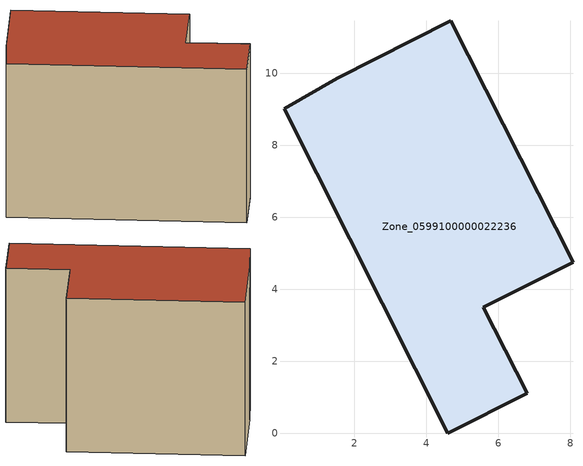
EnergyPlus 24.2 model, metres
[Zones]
Zone_0599100000022236
 floor ground (C_G): 1.53,9.86 4.67,11.45 8.07,4.75 5.58,3.5 6.8,1.11 4.59,0 0.04,9.01 z2.63
 wall outside (C_F): 0.04,9.01 4.59,0 6.8,1.11 5.58,3.5 8.07,4.75 4.67,11.45 1.53,9.86 0.04,9.01 z2.63:9.75
 roof outside (C_R): 1.53,9.86 0.04,9.01 4.59,0 6.8,1.11 5.58,3.5 8.07,4.75 4.67,11.45 z9.75
[BUILDING]
Pand.0599100000022236: North Axis=0; Terrain=City; Loads Convergence Tolerance Value=0.04; Temperature Convergence Tolerance Value=0.4; Solar Distribution=FullExterior; Maximum Number of Warmup Days=25; Minimum Number of Warmup Days=1
[Site:Location]
Rotterdam.The.Hague.AP_ZH_NLD Design_Conditions: Latitude=51.96; Longitude=4.45; Time Zone=1; Elevation=-4.5
[SITE:GROUNDTEMPERATURE:BUILDINGSURFACE]
18, 18, 18, 18, 18, 18, 18, 18, 18, 18, 18, 18
[MATERIAL] Thermal Absorptance=0.9; Solar Absorptance=0.7; Visible Absorptance=0.7
Name | Roughness | Thickness | Conductivity | Density | Specific Heat
G.TC.1946 | MediumSmooth | 0.15 | 1 | 540 | 1210
F.TC.1946 | Rough | 0.3 | 0.857143 | 1920 | 840
R.TC.1946 | MediumRough | 0.2 | 0.909091 | 1500 | 1000
[CONSTRUCTION]
C_G: G.TC.1946
C_F: F.TC.1946
C_R: R.TC.1946
[ZONE]
Zone_0599100000022236: Type=1; Multiplier=1; Ceiling Height=Autocalculate; Volume=Autocalculate; Floor Area=autocalculate; Part of Total Floor Area=Yes
[ZONEINFILTRATION:DESIGNFLOWRATE]
Infil_Zone_0599100000022236: Zone or ZoneList or Space or SpaceList=Zone_0599100000022236; Schedule=AlwaysOn; Design Flow Rate Calculation Method=Flow/Area; Flow Rate per Floor Area=0.003; Constant Term Coefficient=1; Temperature Term Coefficient=0; Velocity Term Coefficient=0; Velocity Squared Term Coefficient=0
[HVACTEMPLATE:ZONE:IDEALLOADSAIRSYSTEM]
Zone_0599100000022236: Maximum Heating Supply Air Temperature=50; Minimum Cooling Supply Air Temperature=13; Maximum Heating Supply Air Humidity Ratio=0.0156; Minimum Cooling Supply Air Humidity Ratio=0.0077; Heating Limit=NoLimit; Cooling Limit=NoLimit; Dehumidification Control Type=ConstantSensibleHeatRatio; Cooling Sensible Heat Ratio=0.7; Dehumidification Setpoint=60; Humidification Control Type=None; Humidification Setpoint=30; Outdoor Air Method=None; Outdoor Air Flow Rate per Person=0.00944; Outdoor Air Flow Rate per Zone Floor Area=0; Outdoor Air Flow Rate per Zone=0; Demand Controlled Ventilation Type=None; Outdoor Air Economizer Type=NoEconomizer; Heat Recovery Type=None; Sensible Heat Recovery Effectiveness=0.7; Latent Heat Recovery Effectiveness=0.65
[ZONECONTROL:THERMOSTAT]
ThermostatControl_Zone_0599100000022236: Zone or ZoneList=Zone_0599100000022236; Control Type Schedule=DualSetpointControlType; Control 1=Thermostat_Zone_0599100000022236; Temperature Difference Between Cutout And Setpoint=0
[THERMOSTATSETPOINT:DUALSETPOINT]
Thermostat_Zone_0599100000022236: Heating Setpoint Temperature Schedule=HeatingSetpoint_Zone_0599100000022236; Cooling Setpoint Temperature Schedule=CoolingSetpoint_Zone_0599100000022236
[SCHEDULE:COMPACT]
HeatingSetpoint_Zone_0599100000022236: Through: 12/31, For: AllDays, Until: 24:00, 21
CoolingSetpoint_Zone_0599100000022236: Through: 12/31, For: AllDays, Until: 24:00, 24
DualSetpointControlType: Through: 12/31, For: AllDays, Until: 24:00, 4
AlwaysOn: Through: 12/31, For: AllDays, Until: 24:00, 1
